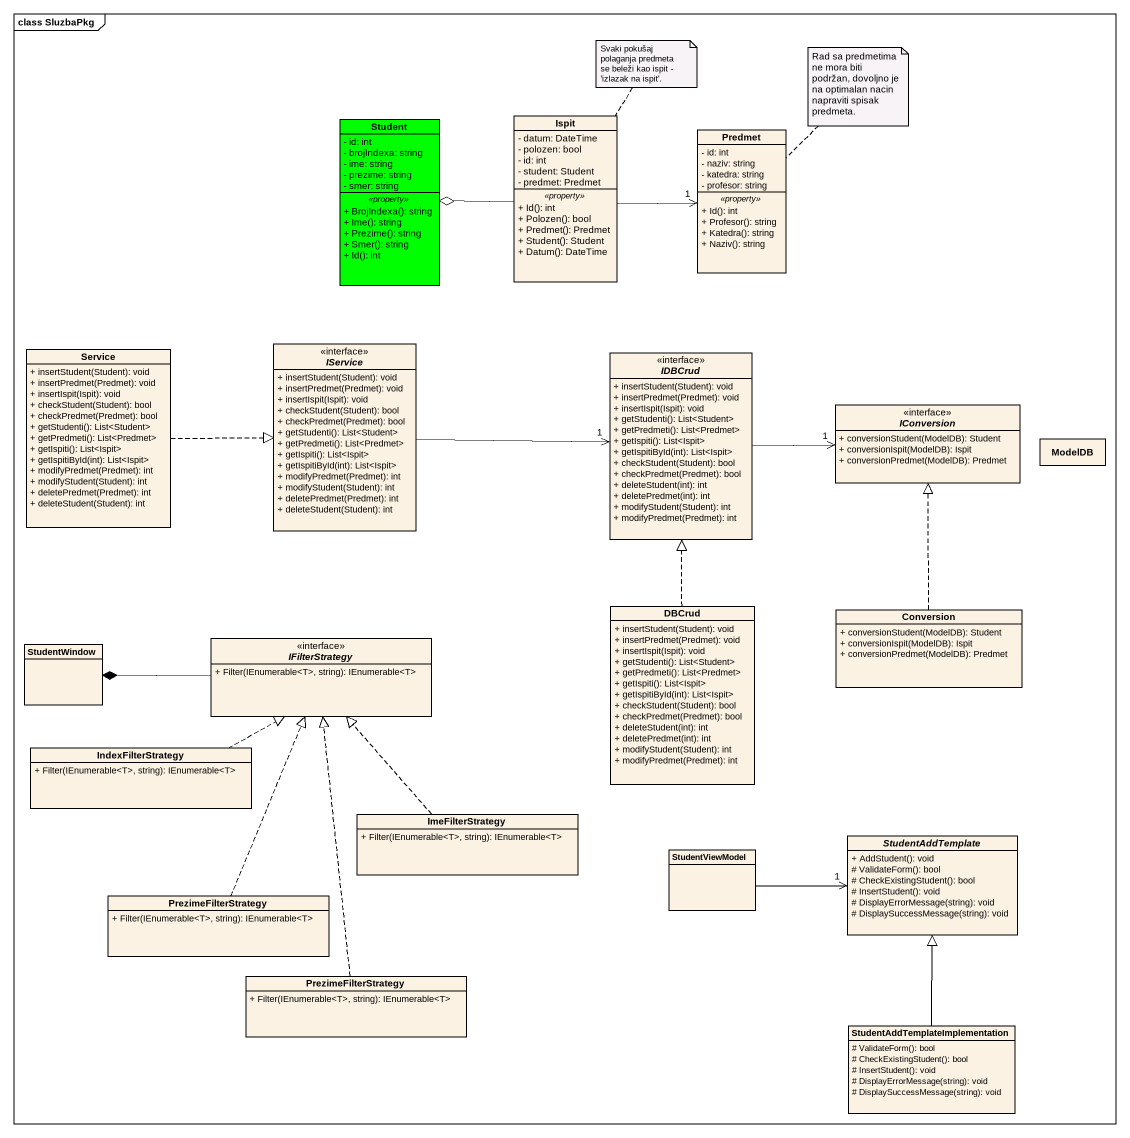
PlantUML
@startuml
mainframe class SluzbaPkg
hide circle
hide empty members
skinparam classAttributeIconSize 0
class Student #00FF00 {
  - id: int
  - brojIndexa: string
  - ime: string
  - prezime: string
  - smer: string
  .. <<property>> ..
  + BrojIndexa(): string
  + Ime(): string
  + Prezime(): string
  + Smer(): string
  + Id(): int
}
class Ispit {
  - datum: DateTime
  - polozen: bool
  - id: int
  - student: Student
  - predmet: Predmet
  .. <<property>> ..
  + Id(): int
  + Polozen(): bool
  + Predmet(): Predmet
  + Student(): Student
  + Datum(): DateTime
}
class Predmet {
  - id: int
  - naziv: string
  - katedra: string
  - profesor: string
  .. <<property>> ..
  + Id(): int
  + Profesor(): string
  + Katedra(): string
  + Naziv(): string
}
interface IService {
  + insertStudent(Student): void
  + insertPredmet(Predmet): void
  + insertIspit(Ispit): void
  + checkStudent(Student): bool
  + checkPredmet(Predmet): bool
  + getStudenti(): List<Student>
  + getPredmeti(): List<Predmet>
  + getIspiti(): List<Ispit>
  + getIspitiById(int): List<Ispit>
  + modifyPredmet(Predmet): int
  + modifyStudent(Student): int
  + deletePredmet(Predmet): int
  + deleteStudent(Student): int
}
class Service {
  + insertStudent(Student): void
  + insertPredmet(Predmet): void
  + insertIspit(Ispit): void
  + checkStudent(Student): bool
  + checkPredmet(Predmet): bool
  + getStudenti(): List<Student>
  + getPredmeti(): List<Predmet>
  + getIspiti(): List<Ispit>
  + getIspitiById(int): List<Ispit>
  + modifyPredmet(Predmet): int
  + modifyStudent(Student): int
  + deletePredmet(Predmet): int
  + deleteStudent(Student): int
}
interface IDBCrud {
  + insertStudent(Student): void
  + insertPredmet(Predmet): void
  + insertIspit(Ispit): void
  + getStudenti(): List<Student>
  + getPredmeti(): List<Predmet>
  + getIspiti(): List<Ispit>
  + getIspitiById(int): List<Ispit>
  + checkStudent(Student): bool
  + checkPredmet(Predmet): bool
  + deleteStudent(int): int
  + deletePredmet(int): int
  + modifyStudent(Student): int
  + modifyPredmet(Predmet): int
}
interface IConversion {
  + conversionStudent(ModelDB): Student
  + conversionIspit(ModelDB): Ispit
  + conversionPredmet(ModelDB): Predmet
}
class ModelDB
class DBCrud {
  + insertStudent(Student): void
  + insertPredmet(Predmet): void
  + insertIspit(Ispit): void
  + getStudenti(): List<Student>
  + getPredmeti(): List<Predmet>
  + getIspiti(): List<Ispit>
  + getIspitiById(int): List<Ispit>
  + checkStudent(Student): bool
  + checkPredmet(Predmet): bool
  + deleteStudent(int): int
  + deletePredmet(int): int
  + modifyStudent(Student): int
  + modifyPredmet(Predmet): int
}
class Conversion {
  + conversionStudent(ModelDB): Student
  + conversionIspit(ModelDB): Ispit
  + conversionPredmet(ModelDB): Predmet
}
class StudentWindow
interface IFilterStrategy {
  + Filter(IEnumerable<T>, string): IEnumerable<T>
}
class IndexFilterStrategy {
  + Filter(IEnumerable<T>, string): IEnumerable<T>
}
class ImeFilterStrategy {
  + Filter(IEnumerable<T>, string): IEnumerable<T>
}
class StudentViewModel
abstract class StudentAddTemplate {
  + AddStudent(): void
  # ValidateForm(): bool
  # CheckExistingStudent(): bool
  # InsertStudent(): void
  # DisplayErrorMessage(string): void
  # DisplaySuccessMessage(string): void
}
class PrezimeFilterStrategy {
  + Filter(IEnumerable<T>, string): IEnumerable<T>
}
class "PrezimeFilterStrategy" as PrezimeFilterStrategy_2 {
  + Filter(IEnumerable<T>, string): IEnumerable<T>
}
class "StudentAddTemplateImplementation" as StudentAddTemplateImplementa {
  # ValidateForm(): bool
  # CheckExistingStudent(): bool
  # InsertStudent(): void
  # DisplayErrorMessage(string): void
  # DisplaySuccessMessage(string): void
}
Ispit -left-o Student
Ispit -right-> "1" Predmet
IService -right-> "1" IDBCrud
Service .right.|> IService
IDBCrud -right-> "1" IConversion
DBCrud .up.|> IDBCrud
Conversion .up.|> IConversion
IFilterStrategy -left-* StudentWindow
IndexFilterStrategy .right.|> IFilterStrategy
ImeFilterStrategy .up.|> IFilterStrategy
StudentViewModel -right-> "1" StudentAddTemplate
PrezimeFilterStrategy .up.|> IFilterStrategy
PrezimeFilterStrategy_2 .up.|> IFilterStrategy
StudentAddTemplateImplementa -up-|> StudentAddTemplate
note top of Ispit : Svaki pokušaj polaganja predmeta se beleži kao ispit - 'izlazak na ispit'.
note top of Predmet : Rad sa predmetima ne mora biti podržan, dovoljno je na optimalan nacin napraviti spisak predmeta.
@enduml
